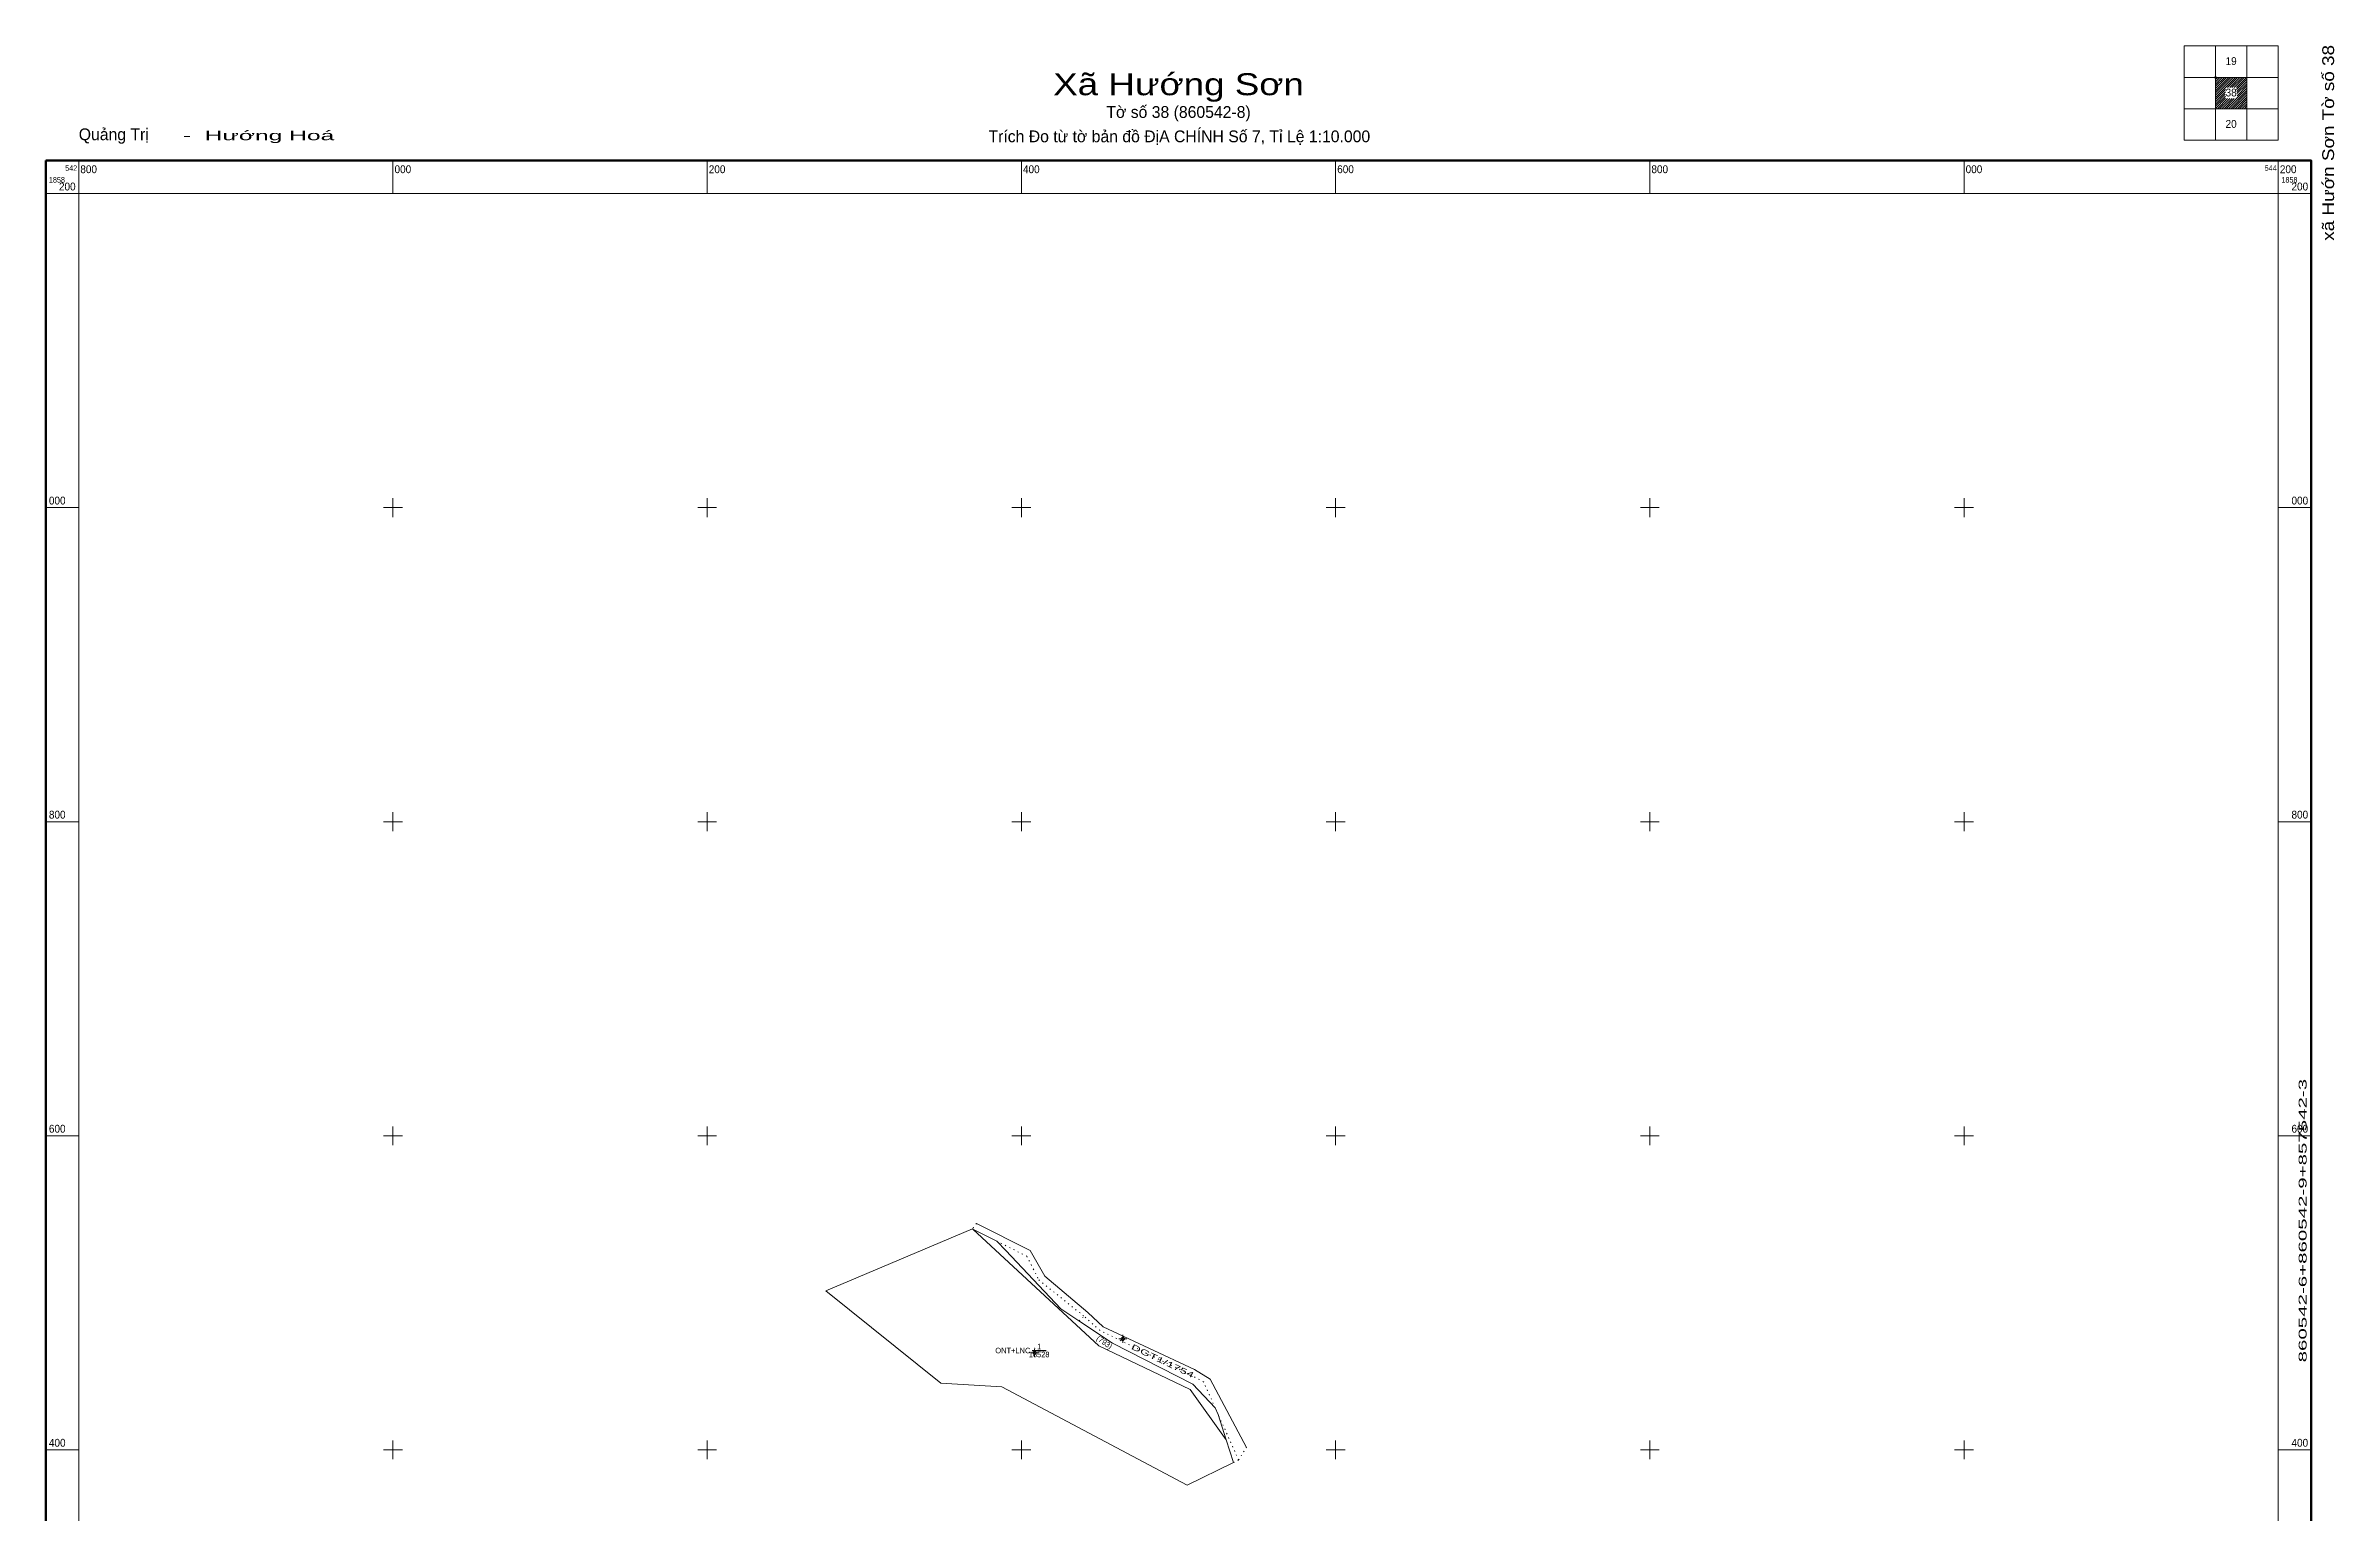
# Model space of a CAD drawing. Header units: metres. Extents: x 542779 to 544236, y 1856578 to 1858294.
# Drawn here: x 542779 to 544236, y 1857360 to 1858294 of the extents above; entities that cross this region are included whole.
import ezdxf
from ezdxf.enums import TextEntityAlignment as Align

# ---------------------------------------------------------------- set-up
doc = ezdxf.new("R2010")
doc.units = ezdxf.units.M
doc.header["$LTSCALE"] = 2
doc.header["$PDMODE"] = 32
doc.header["$PDSIZE"] = 1
doc.linetypes.add('DOTTED', pattern=[1.5, 0.3, -1.2])
for name, color, linetype, lineweight in [('10', 7, 'Continuous', 13), ('11', 7, 'Continuous', 13), ('12', 7, 'DOTTED', 13), ('13', 7, 'Continuous', 25), ('23', 7, 'Continuous', 13), ('24', 7, 'DOTTED', 13), ('59', 7, 'Continuous', 13), ('60', 7, 'Continuous', 13)]:
    doc.layers.add(name, color=color, linetype=linetype, lineweight=lineweight)
for name, color, linetype in [('14', 7, 'Continuous'), ('15', 7, 'Continuous'), ('16', 7, 'Continuous')]:
    doc.layers.add(name, color=color, linetype=linetype)

msp = doc.modelspace()

# ---------------------------------------------------------------- hatches: boundary and pattern name
at = {"layer": '11'}
for points in [[(543464.81, 1857470.69, 1), (543464.21, 1857470.69, 1)], [(543408.72, 1857461.85, 1), (543408.12, 1857461.85, 1)]]:
    msp.add_hatch(color=256, dxfattribs=at).paths.add_polyline_path(points)

# ---------------------------------------------------------------- linework, layer by layer
at = {"layer": '10'}
for p, q in [((543387.47, 1857440.05), (543348.62, 1857442.5)), ((543505.54, 1857377.42), (543387.47, 1857440.05)), ((543534.89, 1857391.93), (543505.54, 1857377.42))]:
    msp.add_line(p, q, dxfattribs=at)
msp.add_lwpolyline([(543368.84, 1857540.78), (543275.52, 1857501.18), (543348.62, 1857442.5)], dxfattribs=at)
at = {"layer": '11'}
for p, q in [((543463.26, 1857470.69), (543462.01, 1857470.69)), ((543464.51, 1857473.19), (543464.51, 1857471.94)), ((543464.51, 1857469.44), (543464.51, 1857468.19)), ((543467.01, 1857470.69), (543465.76, 1857470.69)), ((543407.17, 1857461.85), (543405.92, 1857461.85)), ((543408.42, 1857464.35), (543408.42, 1857463.1)), ((543408.42, 1857460.6), (543408.42, 1857459.35)), ((543410.92, 1857461.85), (543409.67, 1857461.85))]:
    msp.add_line(p, q, dxfattribs=at)
for points in [[(543464.51, 1857471.94), (543463.26, 1857470.69), (543464.51, 1857469.44), (543465.76, 1857470.69)], [(543408.42, 1857463.1), (543407.17, 1857461.85), (543408.42, 1857460.6), (543409.67, 1857461.85)]]:
    msp.add_lwpolyline(points, close=True, dxfattribs=at)
for centre in [(543464.51, 1857470.69), (543408.42, 1857461.85)]:
    msp.add_circle(centre, 0.3, dxfattribs=at)
at = {"layer": '12'}
for p, q in [((543384.29, 1857532.96), (543403.43, 1857523.27)), ((543436.63, 1857482.23), (543439.91, 1857485.04)), ((543538.22, 1857393.57), (543525.22, 1857422.59))]:
    msp.add_line(p, q, dxfattribs=at)
for points in [[(543403.43, 1857523.27), (543411.13, 1857508.24), (543439.91, 1857485.04)], [(543523.37, 1857426.7), (543515.95, 1857443.27), (543506.52, 1857448.4), (543449.87, 1857476.12), (543439.91, 1857485.04)]]:
    msp.add_lwpolyline(points, dxfattribs=at)
at = {"layer": '13'}
msp.add_line((543406.84, 1857463.25), (543415.68, 1857463.25), dxfattribs=at)
at = {"layer": '23'}
msp.add_line((543525.22, 1857422.59), (543523.37, 1857426.7), dxfattribs=at)
for points in [[(543368.84, 1857540.78), (543369.18, 1857540.61), (543384.29, 1857532.96)], [(543371.4, 1857544.11), (543405.61, 1857526.87), (543414.92, 1857510.63), (543442.25, 1857487.42), (543452.02, 1857478.29), (543510.07, 1857451.08), (543520.04, 1857444.94), (543543.18, 1857401.56)], [(543436.63, 1857482.23), (543425.19, 1857489.84), (543390, 1857527), (543384.29, 1857532.96)], [(543523.37, 1857426.7), (543509.19, 1857441.84), (543458, 1857468), (543436.63, 1857482.23)], [(543534.89, 1857391.93), (543530.31, 1857406.47), (543525.22, 1857422.59)]]:
    msp.add_lwpolyline(points, dxfattribs=at)
at = {"layer": '24'}
for p, q in [((543371.4, 1857544.11), (543368.84, 1857540.78)), ((543538.22, 1857393.57), (543534.89, 1857391.93)), ((543538.22, 1857393.57), (543543.18, 1857401.56))]:
    msp.add_line(p, q, dxfattribs=at)
at = {"layer": '59'}
msp.add_lwpolyline([(543369.18, 1857540.61), (543449.32, 1857466.2), (543507.33, 1857438.44), (543530.31, 1857406.47)], dxfattribs=at)
at = {"layer": '60'}
for p, q in [((544160, 1858234), (544160, 1858294)), ((544180, 1858234), (544180, 1858294)), ((544140, 1858274), (544200, 1858274)), ((544160, 1858272.58), (544161.42, 1858274)), ((544160, 1858271.18), (544162.82, 1858274)), ((544160, 1858269.76), (544164.24, 1858274)), ((544160, 1858268.34), (544165.66, 1858274)), ((544160, 1858266.92), (544167.08, 1858274)), ((544160, 1858265.52), (544168.48, 1858274)), ((544160, 1858264.1), (544169.9, 1858274)), ((544160, 1858262.68), (544171.32, 1858274)), ((544160, 1858261.28), (544172.72, 1858274)), ((544160, 1858259.86), (544166.5, 1858266.36)), ((544167.64, 1858267.5), (544174.14, 1858274)), ((544168.28, 1858254), (544180, 1858265.72)), ((544169.06, 1858267.5), (544175.56, 1858274)), ((544170.48, 1858267.5), (544176.98, 1858274)), ((544171.88, 1858267.5), (544178.38, 1858274)), ((544173.3, 1858267.5), (544179.8, 1858274)), ((544173.5, 1858266.28), (544180, 1858272.78)), ((544173.5, 1858260.64), (544180, 1858267.12)), ((544173.65, 1858265.03), (544180, 1858271.38)), ((544173.69, 1858263.65), (544180, 1858269.96)), ((544173.8, 1858262.34), (544180, 1858268.54)), ((544140, 1858254), (544200, 1858254)), ((544160, 1858258.44), (544166.45, 1858264.89)), ((544160, 1858257.04), (544166.25, 1858263.28)), ((544160, 1858255.62), (544166.43, 1858262.05)), ((544160, 1858254.2), (544166.5, 1858260.7)), ((544161.22, 1858254), (544167.72, 1858260.5)), ((544162.62, 1858254), (544169.12, 1858260.5)), ((544164.04, 1858254), (544170.54, 1858260.5)), ((544165.46, 1858254), (544171.96, 1858260.5)), ((544166.88, 1858254), (544173.36, 1858260.5)), ((544169.7, 1858254), (544180, 1858264.3)), ((544171.12, 1858254), (544180, 1858262.88)), ((544172.52, 1858254), (544180, 1858261.48)), ((544173.94, 1858254), (544180, 1858260.06)), ((544175.36, 1858254), (544180, 1858258.64)), ((544176.76, 1858254), (544180, 1858257.24)), ((544178.18, 1858254), (544180, 1858255.82)), ((544179.6, 1858254), (544180, 1858254.4)), ((542800, 1858200), (542800, 1858221)), ((543000, 1858200), (543000, 1858221)), ((543200, 1858200), (543200, 1858221)), ((543400, 1858200), (543400, 1858221)), ((543600, 1858200), (543600, 1858221)), ((543800, 1858200), (543800, 1858221)), ((544000, 1858200), (544000, 1858221)), ((544200, 1858200), (544200, 1858221)), ((542800, 1858200), (542779, 1858200)), ((544200, 1858200), (544221, 1858200)), ((543000, 1857994), (543000, 1858006)), ((543200, 1857994), (543200, 1858006)), ((543400, 1857994), (543400, 1858006)), ((543600, 1857994), (543600, 1858006)), ((543800, 1857994), (543800, 1858006)), ((544000, 1857994), (544000, 1858006)), ((542800, 1858000), (542779, 1858000)), ((542994, 1858000), (543006, 1858000)), ((543194, 1858000), (543206, 1858000)), ((543394, 1858000), (543406, 1858000)), ((543594, 1858000), (543606, 1858000)), ((543794, 1858000), (543806, 1858000)), ((543994, 1858000), (544006, 1858000)), ((544200, 1858000), (544221, 1858000)), ((542800, 1857800), (542779, 1857800)), ((542994, 1857800), (543006, 1857800)), ((543000, 1857794), (543000, 1857806)), ((543194, 1857800), (543206, 1857800)), ((543200, 1857794), (543200, 1857806)), ((543394, 1857800), (543406, 1857800)), ((543400, 1857794), (543400, 1857806)), ((543594, 1857800), (543606, 1857800)), ((543600, 1857794), (543600, 1857806)), ((543794, 1857800), (543806, 1857800)), ((543800, 1857794), (543800, 1857806)), ((543994, 1857800), (544006, 1857800)), ((544000, 1857794), (544000, 1857806)), ((544200, 1857800), (544221, 1857800)), ((542800, 1857600), (542779, 1857600)), ((542994, 1857600), (543006, 1857600)), ((543000, 1857594), (543000, 1857606)), ((543194, 1857600), (543206, 1857600)), ((543200, 1857594), (543200, 1857606)), ((543394, 1857600), (543406, 1857600)), ((543400, 1857594), (543400, 1857606)), ((543594, 1857600), (543606, 1857600)), ((543600, 1857594), (543600, 1857606)), ((543794, 1857600), (543806, 1857600)), ((543800, 1857594), (543800, 1857606)), ((543994, 1857600), (544006, 1857600)), ((544000, 1857594), (544000, 1857606)), ((544200, 1857600), (544221, 1857600)), ((542800, 1857400), (542779, 1857400)), ((542994, 1857400), (543006, 1857400)), ((543000, 1857394), (543000, 1857406)), ((543194, 1857400), (543206, 1857400)), ((543200, 1857394), (543200, 1857406)), ((543394, 1857400), (543406, 1857400)), ((543400, 1857394), (543400, 1857406)), ((543594, 1857400), (543606, 1857400)), ((543600, 1857394), (543600, 1857406)), ((543794, 1857400), (543806, 1857400)), ((543800, 1857394), (543800, 1857406)), ((543994, 1857400), (544006, 1857400)), ((544000, 1857394), (544000, 1857406)), ((544200, 1857400), (544221, 1857400))]:
    msp.add_line(p, q, dxfattribs=at)
for points in [[(544140, 1858234), (544200, 1858234), (544200, 1858294), (544140, 1858294)], [(542800, 1858200), (544200, 1858200), (544200, 1856800), (542800, 1856800)]]:
    msp.add_lwpolyline(points, close=True, dxfattribs=at)
at = {"layer": '60', "lineweight": 158}
msp.add_lwpolyline([(542779, 1858221), (544221, 1858221), (544221, 1856779), (542779, 1856779)], close=True, dxfattribs=at)
at = {"layer": '60'}
msp.add_point((544160, 1858274), dxfattribs=at)

# ---------------------------------------------------------------- texts
at = {"layer": '13', "width": 0.85}
msp.add_text('ONT+LNC', height=3.5, dxfattribs=at).set_placement((543405.73, 1857461.5), align=Align.RIGHT)
at = {"layer": '13'}
for s, width, p in [('1', 0.7, (543411.26, 1857464.03)), ('16528', 0.85, (543411.26, 1857458.97))]:
    msp.add_text(s, height=3.5, dxfattribs=dict(at, width=width)).set_placement(p, align=Align.CENTER)
at = {"layer": '14', "width": 1.8}
msp.add_text('DGT1/1754', height=3.5, rotation=334.44, dxfattribs=at).set_placement((543489.18, 1857455.02), align=Align.CENTER)
at = {"layer": '15'}
for s, p in [(' Hồ Đình Tào', (543408.52, 1857464.35)), ('Thôn Cát', (543464.49, 1857471.25)), ('DGT', (543464.49, 1857471.97)), ('Hồ Thị Veng', (543408.52, 1857461.83)), ('Thôn Hồ', (543408.53, 1857463.99))]:
    msp.add_text(s, height=0.3, dxfattribs=at).set_placement(p, align=Align.CENTER)
for s, width, p in [('ONT', 1.05, (543408.52, 1857464.71)), ('1', 0.75, (543408.53, 1857465.07)), ('UBND xã', 1.05, (543464.49, 1857471.61)), ('2', 0.8, (543464.49, 1857472.33))]:
    msp.add_text(s, height=0.3, dxfattribs=dict(at, width=width)).set_placement(p, align=Align.CENTER)
at = {"layer": '16'}
msp.add_text('(793)', height=3.5, rotation=324.251, dxfattribs=at).set_placement((543451.8, 1857467.13), align=Align.CENTER)
at = {"layer": '60'}
for s, height, width, p in [('19', 5, 0.95, (544169.98, 1858281.86)), ('Xã Hướng Sơn', 14, 1.25, (543499.99, 1858262.65)), ('38', 5, 0.95, (544169.98, 1858261.86)), ('20', 5, 0.95, (544169.98, 1858241.86))]:
    msp.add_text(s, height=height, dxfattribs=dict(at, width=width)).set_placement(p, align=Align.CENTER)
at = {"layer": '60', "width": 1.2}
msp.add_text('xã Hướn Sơn Tờ số 38', height=7.5, rotation=90, dxfattribs=at).set_placement((544235.5, 1858294.67), align=Align.RIGHT)
at = {"layer": '60'}
for s, p in [('Tờ số 38 (860542-8)', (543500.01, 1858248.2)), ('Trích Đo từ tờ bản đồ ĐịA CHÍNH Số 7, Tỉ Lệ 1:10.000', (543500.52, 1858232.7))]:
    msp.add_text(s, height=7.5, dxfattribs=at).set_placement(p, align=Align.CENTER)
msp.add_text('Quảng Trị', height=7.5, dxfattribs=at).set_placement((542800, 1858234))
for s, height, width, p in [('  -  Hướng Hoá', 6, 1.95, (542857.53, 1858234)), ('1858', 3.5, 0.95, (542781, 1858207)), ('800', 5, 0.95, (542801, 1858213)), ('000', 5, 0.95, (543001, 1858213)), ('200', 5, 0.95, (543201, 1858213)), ('400', 5, 0.95, (543401, 1858213)), ('600', 5, 0.95, (543601, 1858213)), ('800', 5, 0.95, (543801, 1858213)), ('000', 5, 0.95, (544001, 1858213)), ('200', 5, 0.95, (544201, 1858213)), ('1858', 3.5, 0.95, (544202, 1858207)), ('000', 5, 0.95, (542781, 1858002)), ('800', 5, 0.95, (542781, 1857802)), ('600', 5, 0.95, (542781, 1857602)), ('400', 5, 0.95, (542781, 1857402))]:
    msp.add_text(s, height=height, dxfattribs=dict(at, width=width)).set_placement(p)
at = {"layer": '60', "width": 0.95}
for s, height, p in [('542', 3.5, (542799, 1858214.5)), ('544', 3.5, (544199, 1858214.5)), ('200', 5, (542798, 1858202)), ('200', 5, (544219, 1858202)), ('000', 5, (544219, 1858002)), ('800', 5, (544219, 1857802)), ('600', 5, (544219, 1857602)), ('400', 5, (544219, 1857402))]:
    msp.add_text(s, height=height, dxfattribs=at).set_placement(p, align=Align.RIGHT)
at = {"layer": '60', "width": 1.95}
msp.add_text('860542-6+860542-9+857542-3', height=5, rotation=90, dxfattribs=at).set_placement((544218, 1857545.97), align=Align.CENTER)

doc.saveas('drawing.dxf')
